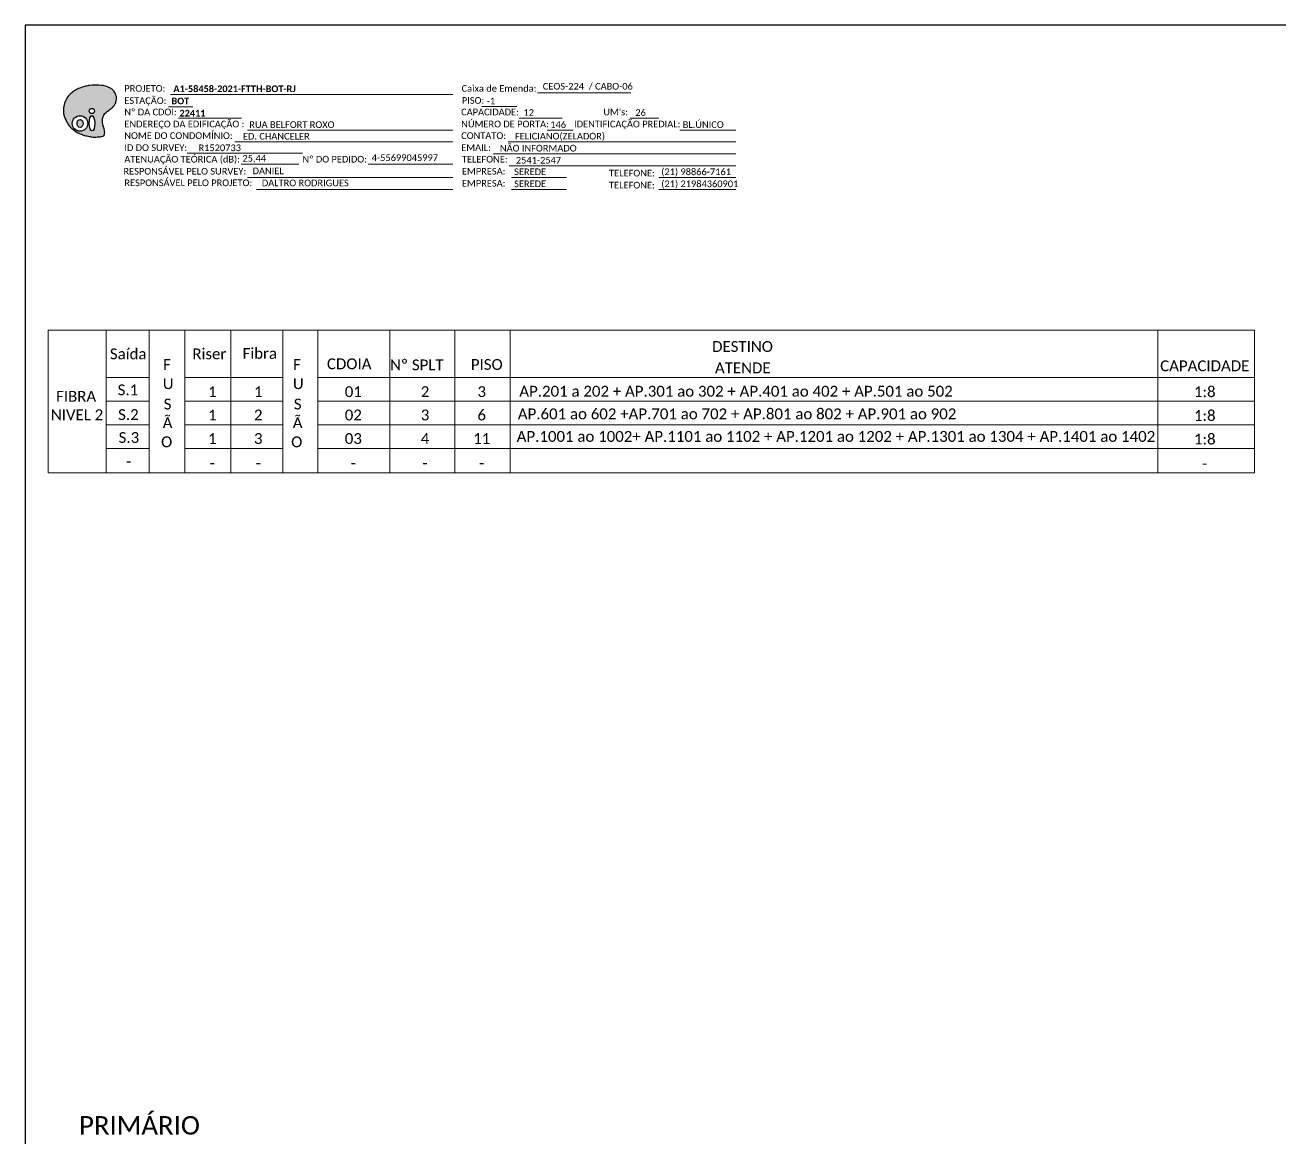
# Model space of a CAD drawing. Header units: metres. Extents: x -1286 to -445, y -500 to 94.
# Drawn here: x -1286.1 to -948.4, y -205.2 to 94.2 of the extents above; entities that cross this region are included whole.
import ezdxf
from ezdxf.enums import TextEntityAlignment as Align

# ---------------------------------------------------------------- set-up
doc = ezdxf.new("R2010")
doc.units = ezdxf.units.M
doc.layers.add('(Notas)', color=7, linetype='Continuous', lineweight=0)
doc.layers.add('_NUMERAÇÃO_', color=34, linetype='Continuous', lineweight=0)
doc.styles.add('WMF-Calibri0', font='CALIBRI.TTF')
doc.styles.add('WMF-Calibri1', font='CALIBRIB.TTF')

# ---------------------------------------------------------------- blocks, each defined once
blk = doc.blocks.new('OI')
h = blk.add_hatch(color=40)
edge = h.paths.add_edge_path()
edge.add_spline(control_points=[(4.352419702950127, -0.6712759720847714), (3.924115752848461, -0.9915029685596106), (3.259381865687179, -1.500698829921178), (2.812477989493668, -2.594763842551949), (2.897620153085453, -3.503477074728932), (3.058319510024647, -4.273537287510011), (3.31256017573575, -4.850776572338021), (3.374319546476701, -5.386617152055612), (3.40373478638643, -5.881418795735535), (3.203556863798093, -6.395456820980147), (2.54040674550884, -6.612094221073558), (1.652141110328765, -6.633251194432177), (0.5504409367210052, -6.670844676145138), (-0.5591961455999713, -6.424414889548825), (-1.608183129908948, -6.140502192816481), (-2.774697610003917, -5.605051963396024), (-3.918812940678667, -4.767945078591104), (-4.891027295321181, -3.696022096142838), (-5.341519274570906, -2.648111499301897), (-5.601855179603182, -1.940823267118849), (-5.845189685200991, -0.9558993654544832), (-5.707762275863855, 0.4682888211259506), (-5.097642077570273, 2.023349581494928), (-4.143343415207334, 3.01628683071891), (-3.29790337558995, 3.614532800154741), (-2.366475374024266, 4.158047617166403), (-1.364272336810055, 4.441945920877722), (-0.5615272271484302, 4.704058582470099), (0.7939944845060355, 4.853146434422466), (2.235070974699946, 4.967911457819085), (3.789711588355888, 4.572881902536379), (4.666137906037339, 4.210020552204397), (5.436098154557043, 3.650312278273106), (5.761948681162404, 2.994656724675468), (6.034585585907428, 2.213775269688841), (6.009808082014704, 1.455541098135563), (5.718042820068033, 0.6359933999344543), (5.313400224373256, 0.0750211537648235), (4.875050523754715, -0.3768521848496249), (4.507941044630717, -0.5549984263785248), (4.352419702950127, -0.6712759720847714)], knot_values=[0, 0, 0, 0, 1.604339872500801, 2.417190916820825, 3.4275953858818, 4.282807915804913, 4.776746146191369, 5.304181770748566, 5.888771497486102, 6.258406050447018, 6.858137058748512, 7.791289582546336, 8.986194879479926, 10.12424202223405, 11.18785698458849, 12.24290818547195, 13.95378441239277, 15.41416060145544, 16.51539074843153, 17.34918828129177, 17.67585288929998, 19.55202082369303, 21.51553059940301, 22.5686375333085, 23.63245026583211, 24.62108363093478, 25.78271769349368, 26.7453467966967, 27.14265309212063, 29.870543205723, 31.00464861129232, 31.9215319142548, 32.70958935288631, 33.8013910221095, 34.04247085086502, 35.19233337509274, 35.97146113351405, 36.62887121321, 37.25435925468828, 37.83691071008289, 37.83691071008289, 37.83691071008289, 37.83691071008289], degree=3, periodic=0)
h.paths.add_polyline_path([(1.129417951625206, -0.8737795733348717, -1), (-0.0445971396300624, -0.8737795733348717, -1)], flags=16)
edge = h.paths.add_edge_path(flags=16)
edge.add_ellipse((0.56219141516479, -3.586262332308107), major_axis=(-0.02268085786554882, 1.710246984485788), ratio=0.3613047418081332, start_angle=0, end_angle=359.9999999999999)
h.paths.add_polyline_path([(-0.3621758253683389, -3.620028578179783, -1), (-3.797581263575081, -3.620028578179783, -1)], flags=16)
edge = h.paths.add_edge_path(flags=0)
edge.add_ellipse((-2.079878544471709, -3.620028578179783), major_axis=(0, 0.8845587771671666), ratio=0.7582943452177149, start_angle=0, end_angle=360)
at = {"color": 40}
for centre, radius in [((-2.079878544471709, -3.620028578179783), 1.71770271910337), ((0.5424104059975721, -0.8737795733348717), 0.5870075456276344)]:
    blk.add_circle(centre, radius, dxfattribs=at)
blk.add_ellipse((-2.079878544471709, -3.620028578179783), major_axis=(0, 0.8845587771671666), ratio=0.7582943452177149, start_param=-3.141592653589792, end_param=3.141592653589792, dxfattribs=at)
blk.add_ellipse((0.56219141516479, -3.586262332308107), major_axis=(-0.02268085786554735, 1.71024698448571), ratio=0.3613047418081323, dxfattribs=at)
at = {"color": 40, "start_tangent": (-0.8008975356961701, -0.5988014172626867), "end_tangent": (-0.8008975356961701, -0.5988014172626867)}
blk.add_spline([(4.352419702950127, -0.6712759720847714), (3.195715068262444, -1.783004722539629), (2.897004975372082, -2.538980317818726), (2.922427632545378, -3.549064908138091), (3.11944884785592, -4.381273482988802), (3.284845839634753, -4.846696742557782), (3.367467724334828, -5.367620885039825), (3.354757271305087, -5.952072416812001), (3.202224830491132, -6.288767467624978), (2.662005623351006, -6.549229538866112), (1.732598946122408, -6.632757145040017), (0.5377612012316888, -6.620051554758077), (-0.5808103232534167, -6.410411282525133), (-1.601602329721089, -6.111646378836753), (-2.561285749098686, -5.67330773000762), (-3.946789045007307, -4.669575653769554), (-4.893762011354708, -3.557846903314469), (-5.365989882126965, -2.563005873463537), (-5.639277317844031, -1.775267145659056), (-5.715543538250557, -1.45763019920909), (-5.626565989256932, 0.4164266606059357), (-4.844587258720792, 2.217504089340678), (-4.125749281802172, 2.987118393508266), (-3.267753864447484, 3.61603921020756), (-2.401994012467155, 4.093381654678211), (-1.302489480862248, 4.468192914217439), (-0.3725285763989348, 4.71684428964741), (0.0215138542212401, 4.767666088655602), (2.749216299421759, 4.799663625071756), (3.849960618963931, 4.526612322314946), (4.689438892891332, 4.157896688180386), (5.312279984731532, 3.675088754424365), (5.853457926188213, 2.726849691424291), (5.929724146595192, 2.498151314828332), (5.936079810888286, 1.348306355646997), (5.669057857149737, 0.6163641856880134), (5.294082419409762, 0.0763813767231625), (4.842645512173502, -0.3565620477762366), (4.352419702950127, -0.6712759720847714)], degree=3, dxfattribs=at)

msp = doc.modelspace()

# ---------------------------------------------------------------- linework, layer by layer
at = {"layer": '(Notas)', "lineweight": 0}
for p, q in [((-1264.250434184545, -26.26701002408663), (-1264.250434184545, 12.10337551326938)), ((-1252.719478199277, -26.26701002408663), (-1252.719478199277, 12.10337551326938)), ((-1243.083859118589, -26.26701002408663), (-1243.083859118589, 12.10337551326938)), ((-1230.743504857357, -26.26701002408663), (-1230.743504857357, 12.10337551326938)), ((-1216.712691108281, -26.26701002408663), (-1216.712691108281, 12.10337551326938)), ((-1207.246117976374, -26.26701002408663), (-1207.246117976374, 12.10337551326938)), ((-1187.943408013143, -26.26701002408663), (-1187.943408013143, 12.10337551326938)), ((-1170.463419439446, -26.26701002408663), (-1170.463419439446, 12.10337551326938)), ((-1155.549529450323, -26.26701002408663), (-1155.549529450323, 12.10337551326938)), ((-981.2423225459606, -26.26701002408663), (-981.2423225459606, 12.10337551326938))]:
    msp.add_line(p, q, dxfattribs=at)
msp.add_lwpolyline([(-955.242189039629, 12.10337551326938), (-955.242189039629, -26.26701002408663)], dxfattribs=at)
msp.add_lwpolyline([(-1286.066978314193, -499.8052315854961), (-445.0669783141926, -499.8052315854961), (-445.0669783141926, 94.19476841450381), (-1286.066978314193, 94.19476841450381)], close=True)
at = {"color": 7, "lineweight": 0}
for points in [[(-1246.956910883662, 75.51543165161814), (-1170.984985860316, 75.51543165161814)], [(-1148.146017102834, 76.00604057438312), (-1123.012212824162, 76.00604057438312)], [(-1247.473119370052, 72.23645059386587), (-1240.92315430053, 72.23645059386587)], [(-1163.187409579039, 72.27858338514278), (-1153.705772334716, 72.27858338514278)], [(-1244.811621585431, 69.16622928276257), (-1227.839410844312, 69.16622928276257)], [(-1153.139224253765, 69.16622928276257), (-1141.522237802503, 69.16622928276257)], [(-1123.197185538109, 69.16622928276257), (-1115.532876863125, 69.16622928276257)], [(-1226.242070032528, 65.92938101628721), (-1170.984985860316, 65.92938101628721)], [(-1145.555256691137, 65.92938101628721), (-1138.610211619656, 65.92938101628721)], [(-1109.858444440478, 65.92938101628721), (-1094.824944121828, 65.92938101628721)], [(-1229.652616345802, 62.81702691390689), (-1170.984985860316, 62.81702691390689)], [(-1156.02442923098, 62.81702691390689), (-1094.796392924963, 62.81702691390689)], [(-1242.492318835644, 59.75296130292855), (-1211.444871269205, 59.75296130292855)], [(-1160.06371619908, 59.58017864743141), (-1094.796392924963, 59.58017864743141)], [(-1227.956437688799, 56.78536404549476), (-1212.446223712276, 56.78536404549476)], [(-1193.726029659259, 56.78536404549476), (-1170.961480547386, 56.78536404549476)], [(-1155.777126044194, 56.34333038095605), (-1094.796392924963, 56.34333038095605)], [(-1226.242070032528, 53.23097627857595), (-1170.984985860316, 53.23097627857595)], [(-1155.168983889066, 53.23097627857595), (-1140.370071627789, 53.23097627857595)], [(-1115.56617531114, 53.23097627857595), (-1094.796392924963, 53.23097627857595)], [(-1223.752186750624, 49.99412801210048), (-1170.984985860316, 49.99412801210048)], [(-1155.168983889066, 49.99412801210048), (-1140.370071627789, 49.99412801210048)], [(-1115.56617531114, 49.99412801210048), (-1094.796392924963, 49.99412801210048)]]:
    msp.add_lwpolyline(points, dxfattribs=at)
at = {"layer": '_NUMERAÇÃO_', "color": 0, "lineweight": 0}
for p, q in [((-955.242189039629, 12.10337551326938), (-1279.884648757838, 12.10337551326938)), ((-1279.884648757838, 12.10337551326938), (-1279.884648757838, -26.26701002408663)), ((-1252.719478199277, -0.6159969410000485), (-1264.250434184545, -0.6159969410000485)), ((-1216.712691108281, -0.6159969410000485), (-1243.083859118589, -0.6159969410000485)), ((-955.242189039629, -0.6159969410000485), (-1207.246117976374, -0.6159969410000485)), ((-1252.719478199277, -6.94857971386682), (-1264.250434184545, -6.94857971386682)), ((-1216.712691108281, -6.94857971386682), (-1243.083859118589, -6.94857971386682)), ((-955.242189039629, -6.94857971386682), (-1207.246117976374, -6.94857971386682)), ((-1252.719478199277, -13.3603197713951), (-1264.250434184545, -13.3603197713951)), ((-1216.712691108281, -13.3603197713951), (-1243.083859118589, -13.3603197713951)), ((-955.242189039629, -13.3603197713951), (-1207.246117976374, -13.3603197713951)), ((-1252.719478199277, -19.69290254426232), (-1264.250434184545, -19.69290254426232)), ((-1216.712691108281, -19.69290254426232), (-1243.083859118589, -19.69290254426232)), ((-955.242189039629, -19.69290254426232), (-1207.246117976374, -19.69290254426232)), ((-955.242189039629, -26.26701002408663), (-1279.884648757838, -26.26701002408663))]:
    msp.add_line(p, q, dxfattribs=at)

# ---------------------------------------------------------------- block references
at = {"color": 7, "xscale": 1.213923925163967, "yscale": 1.213923925163967, "zscale": 1.213923925163967, "rotation": 0.1532896023949059}
msp.add_blockref('OI', (-1268.760985484706, 72.14057588185625), dxfattribs=at)

# ---------------------------------------------------------------- texts
at = {"color": 7, "lineweight": 0, "style": 'WMF-Calibri0'}
for s, p in [('PROJETO:', (-1259.357517681854, 76.26239663618952)), ('Caixa de Emenda:', (-1168.602245985449, 76.26239663618952)), ('ESTAÇÃO:', (-1259.357517681854, 72.98341557843713)), ('PISO:', (-1168.531360800844, 73.02554836971404)), ('Nº DA CDOI:', (-1259.357517681854, 69.91319426733384)), ('CAPACIDADE:', (-1168.711171212846, 69.91319426733384)), ("UM's:", (-1130.466839766566, 69.91319426733384)), ('ENDEREÇO DA EDIFICAÇÃO :', (-1259.357517681854, 66.67634600085847)), ('NÚMERO DE PORTA:', (-1168.711171212846, 66.67634600085847)), ('IDENTIFICAÇÃO PREDIAL:', (-1138.341331059051, 66.67634600085847)), ('NOME DO CONDOMÍNIO:', (-1259.357517681854, 63.56399189847826)), ('CONTATO:', (-1168.711171212846, 63.56399189847826)), ('ID DO SURVEY:', (-1259.357517681854, 60.32714363200279)), ('EMAIL:', (-1168.711171212846, 60.32714363200279)), ('ATENUAÇÃO TEÓRICA (dB):', (-1259.357517681854, 57.21478952962246)), ('Nº DO PEDIDO:', (-1211.435506834254, 57.21478952962246)), ('TELEFONE:', (-1168.528882752456, 57.21478952962246)), ('RESPONSÁVEL PELO SURVEY:', (-1259.59985214834, 53.97794126314699)), ('EMPRESA:', (-1168.528882752456, 53.97794126314699)), ('TELEFONE:', (-1128.925534882381, 53.47351169853954)), ('RESPONSÁVEL PELO PROJETO:', (-1259.357517681854, 50.86558716076701)), ('EMPRESA:', (-1168.528882752456, 50.74109299667151)), ('TELEFONE:', (-1128.925534882381, 50.23666343206406))]:
    msp.add_text(s, height=1.792715962971007, dxfattribs=at).set_placement(p)
at = {"color": 7}
for s, style, p in [('A1-58458-2021-FTTH-BOT-RJ', 'WMF-Calibri1', (-1246.162299958914, 76.1668317837719)), ('CEOS-224  / CABO-06', 'WMF-Calibri0', (-1146.747411314931, 76.84551438167938)), ('BOT', 'WMF-Calibri1', (-1246.678508445302, 72.88785072601951)), ('-1', 'WMF-Calibri0', (-1161.836717819258, 72.87763430744809)), ('12', 'WMF-Calibri0', (-1151.964721005029, 69.78589633824078)), ('26', 'WMF-Calibri0', (-1121.84649377833, 69.76528020506822)), ('RUA BELFORT ROXO ', 'WMF-Calibri0', (-1225.732385908292, 66.51689191412908)), ('146', 'WMF-Calibri0', (-1144.742165129917, 66.52843193859309)), ('BL.ÚNICO', 'WMF-Calibri0', (-1109.099919827132, 66.52843193859286)), ('ED. CHANCELER', 'WMF-Calibri0', (-1227.452212352046, 63.39021897143272)), ('FELICIANO(ZELADOR)', 'WMF-Calibri0', (-1154.245681551977, 63.41607783621276)), ('R1520733', 'WMF-Calibri0', (-1239.397534390739, 60.28220387588107)), ('NÃO INFORMADO', 'WMF-Calibri0', (-1158.284968520077, 60.17922956973729)), ('25,44', 'WMF-Calibri0', (-1227.581416882052, 57.45286993766484)), ('4-55699045997 ', 'WMF-Calibri0', (-1192.780908799729, 57.62483785279102)), ('2541-2547', 'WMF-Calibri0', (-1153.99837836519, 56.94238130326193)), ('DANIEL', 'WMF-Calibri0', (-1224.843464244626, 54.07045008587255)), ('SEREDE', 'WMF-Calibri0', (-1154.465832277599, 53.83002720088126)), ('(21) 98866-7161', 'WMF-Calibri0', (-1114.863023699674, 53.8300272008816)), ('DALTRO RODRIGUES', 'WMF-Calibri0', (-1222.353580962722, 50.83360181939707)), ('SEREDE', 'WMF-Calibri0', (-1154.465832277599, 50.59317893440613)), ('(21) 21984360901', 'WMF-Calibri0', (-1114.863023699674, 50.59317893440613))]:
    msp.add_text(s, height=1.792715962971008, dxfattribs=dict(at, style=style)).set_placement(p)
at = {"color": 7, "style": 'WMF-Calibri1'}
msp.add_text('22411', height=1.792715962971008, dxfattribs=at).set_placement((-1241.027420902928, 69.60252593578451), align=Align.CENTER)
at = {"color": 7, "linetype": 'Continuous', "lineweight": 0, "style": 'WMF-Calibri0'}
for s, p in [('Saída', (-1258.319492591199, 5.738419711431106)), ('Riser', (-1236.484446659586, 5.743350078760159)), ('Fibra', (-1222.906293058528, 5.86716302952982)), ('DESTINO', (-1092.995969522217, 7.715567087526324)), ('F', (-1247.89522378214, 2.869993078794323)), ('F', (-1212.884222983197, 2.869993078794323)), ('CDOIA', (-1198.845309625645, 3.060736145420378)), ('Nº SPLT', (-1180.644805862521, 2.771839260291017)), ('PISO', (-1161.825237345551, 2.895652211060678)), ('ATENDE', (-1092.92626778641, 1.968004828869198)), ('CAPACIDADE', (-968.6026645083766, 2.525272112881794)), ('S.1', (-1258.394562007397, -3.946015920136233)), ('S.1', (-1258.394562007397, -3.955313447318986)), ('U', (-1247.565055913419, -2.280625673218765)), ('1', (-1235.671088610692, -4.430648509885032)), ('1', (-1223.330734349456, -4.430648509885032)), ('U', (-1212.554055114477, -2.280625673218765)), ('01', (-1197.738153090111, -4.430648509885032)), ('2', (-1178.435443126877, -4.430648509885032)), ('3', (-1163.184229265102, -4.430648509885032)), ('AP.201 a 202 + AP.301 ao 302 + AP.401 ao 402 + AP.501 ao 502', (-1094.744999291189, -4.313197552799651)), ('1:8', (-968.6026645083766, -4.434717893395828)), ('FIBRA ', (-1271.821935851203, -5.683584836750015)), ('S', (-1247.716726778111, -7.761412293950343)), ('S', (-1212.705725979173, -7.761412293950343)), ('NIVEL 2', (-1272.090170388783, -10.6459237819754)), ('S.2', (-1258.262494859908, -10.6008305902842)), ('S.2', (-1258.262494859908, -10.61012811746696)), ('1', (-1235.671088610692, -10.70915102587151)), ('2', (-1223.330734349456, -10.70915102587151)), ('02', (-1197.738153090111, -10.70915102587151)), ('3', (-1178.435443126877, -10.70915102587151)), ('6', (-1163.184229265102, -10.70915102587151)), ('AP.601 ao 602 +AP.701 ao 702 + AP.801 ao 802 + AP.901 ao 902 ', (-1093.953400972408, -10.39997768868689)), ('1:8', (-968.6026645083766, -10.8464579509241)), ('Ã', (-1247.72704452401, -12.77996389847613)), ('Ã', (-1212.716043725068, -12.77996389847613)), ('S.3', (-1258.130427712418, -16.76354414823709)), ('O', (-1247.97446407063, -17.93058265048967)), ('1', (-1235.671088610692, -17.04173379873873)), ('3', (-1223.330734349456, -17.04173379873873)), ('O', (-1212.963463271688, -17.93058265048967)), ('03', (-1197.738153090111, -17.04173379873873)), ('4', (-1178.435443126877, -17.04173379873873)), ('11', (-1163.184229265102, -17.04173379873873)), ('AP.1001 ao 1002+ AP.1101 ao 1102 + AP.1201 ao 1202 + AP.1301 ao 1304 + AP.1401 ao 1402', (-1067.855662528602, -16.47561183051539)), ('1:8', (-968.6026645083766, -17.17904072379133)), ('-', (-1258.196461286163, -23.17745040448926)), ('-', (-1235.671088610692, -23.61584127856349)), ('-', (-1223.330734349456, -23.61584127856349)), ('-', (-1197.738153090111, -23.61584127856349)), ('-', (-1178.435443126877, -23.61584127856349)), ('-', (-1163.184229265102, -23.61584127856349)), ('-', (-968.6026645083766, -23.75314820361564))]:
    msp.add_text(s, height=2.910553007253467, dxfattribs=at).set_placement(p, align=Align.MIDDLE_CENTER)
at = {"color": 7, "insert": (-1255.279528297225, -201.8568008499661), "char_height": 4.965517241379309, "width": 75.67013465514809, "attachment_point": 5}
msp.add_mtext('\\C7;\\fCalibri|b0|i0|c0|p34;PRIMÁRIO', dxfattribs=at)

doc.saveas('drawing.dxf')
